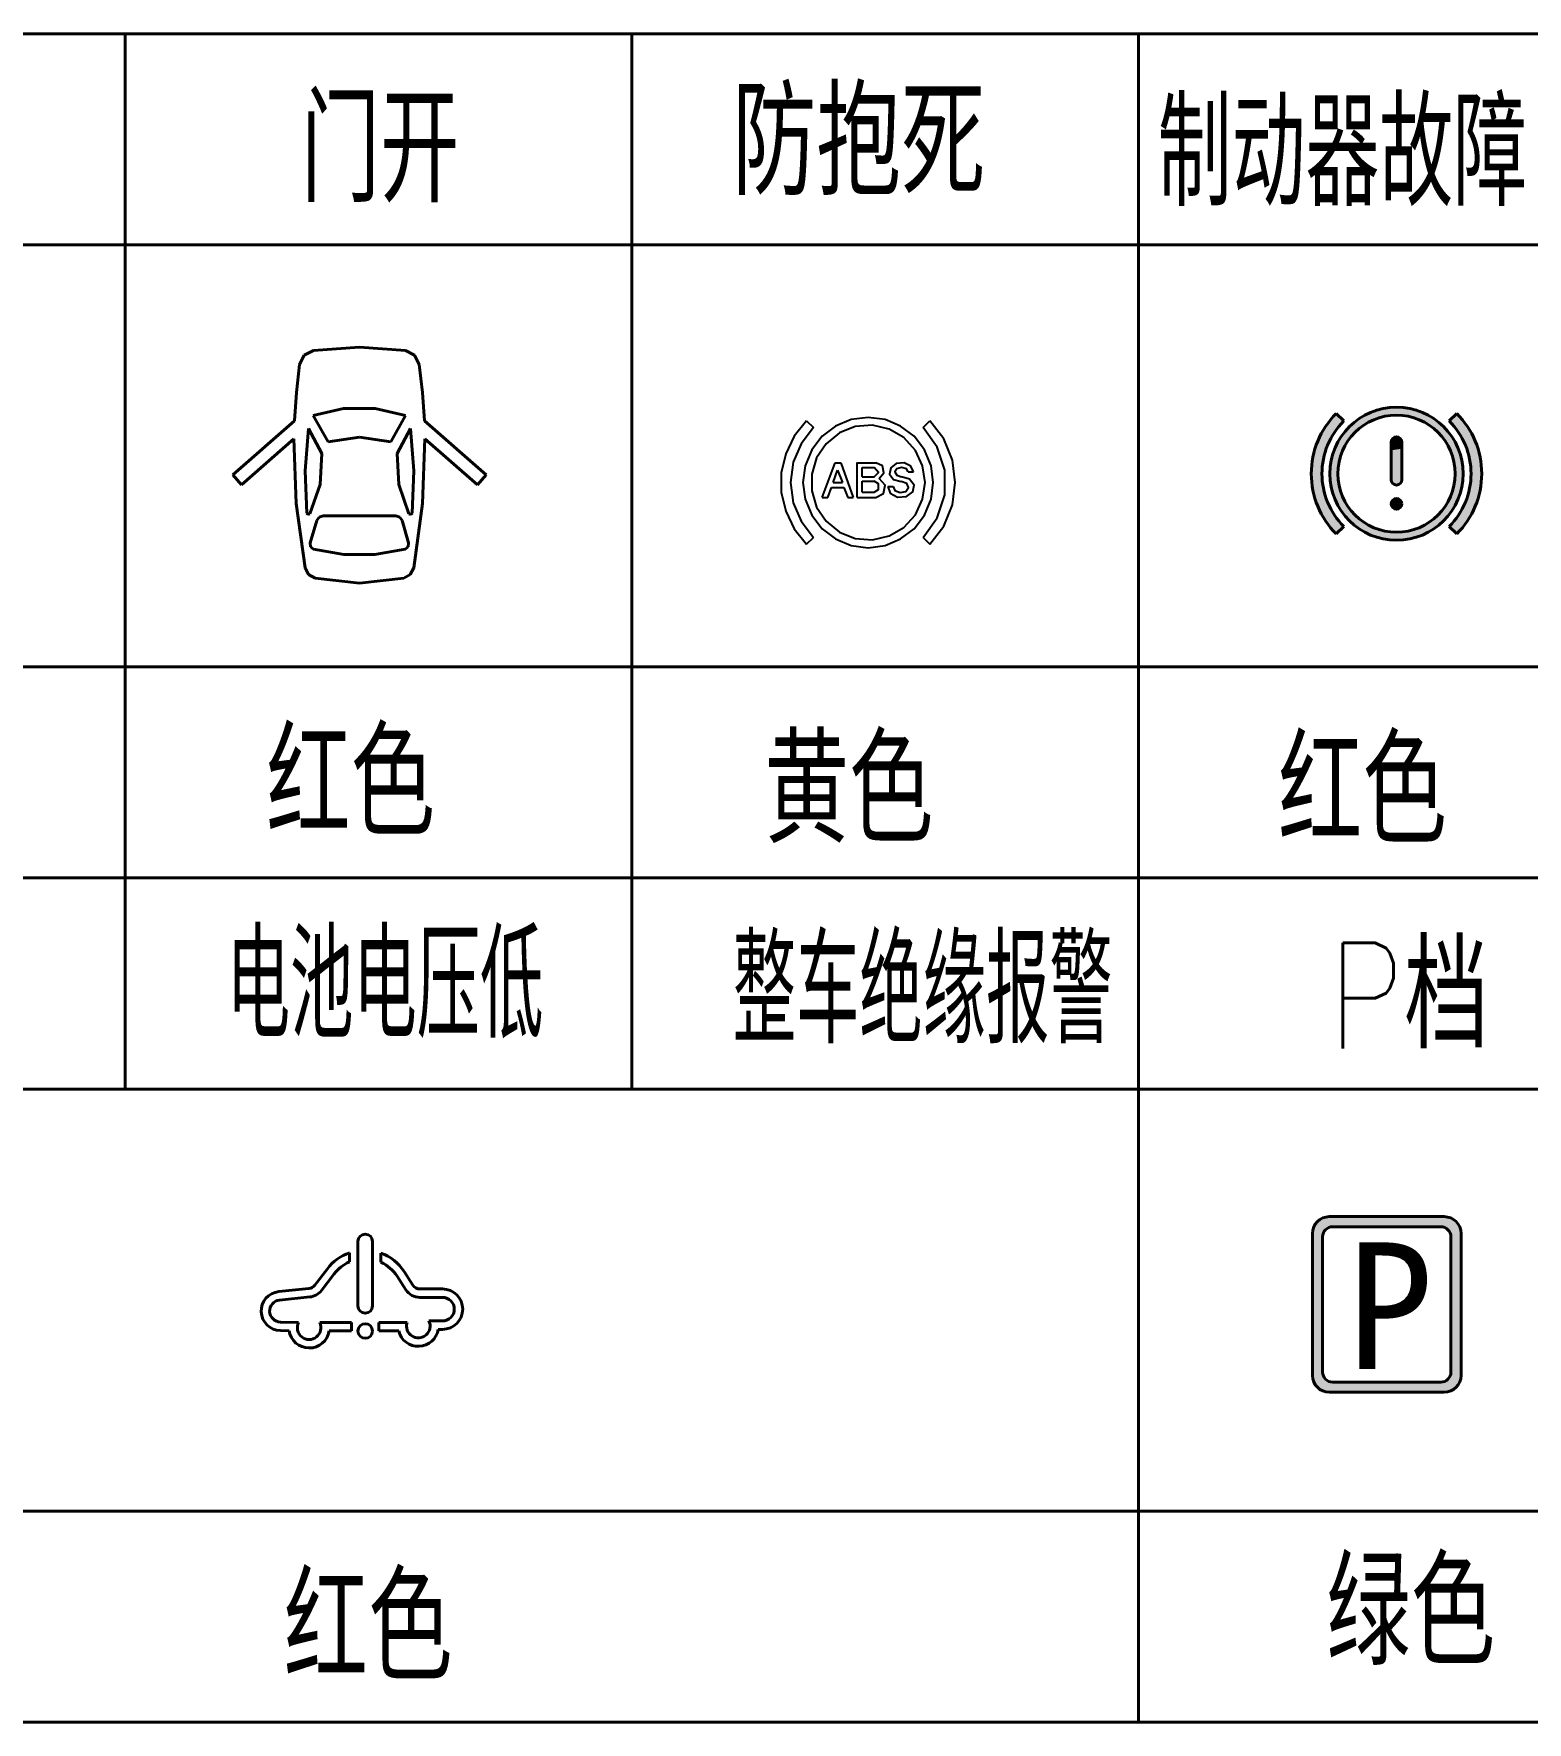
# Model space of a CAD drawing. Extents: x -871 to 2543, y 496 to 1402.
# Drawn here: x 613.6 to 684.4, y 597.9 to 677.9 of the extents above; entities that cross this region are included whole.
import ezdxf

# ---------------------------------------------------------------- set-up
doc = ezdxf.new("R2010")
doc.units = 0
doc.layers.get('0').update_dxf_attribs({"linetype": 'CONTINUOUS', "lineweight": 40})
doc.layers.add('002', color=1, linetype='CONTINUOUS')
doc.layers.add('1轮廓实线层', color=7, linetype='CONTINUOUS', lineweight=40)
doc.layers.add('7标注层', color=4, linetype='CONTINUOUS', lineweight=20)
doc.styles.add('HZTXT1', font='', dxfattribs={"width": 0.7, "height": 5})
doc.styles.get("Standard").update_dxf_attribs({"font": 'romans.shx', "width": 0.67, "height": 3.5, "bigfont": 'hzfs.shx'})
doc.styles.get('HZTXT1').set_extended_font_data('楷体_GB2312')

msp = doc.modelspace()

# ---------------------------------------------------------------- hatches: boundary and pattern name
h = msp.add_hatch(color=3)
edge = h.paths.add_edge_path(flags=16)
edge.add_line((680.7844672026006, 620.9002566291982), (680.7844672026006, 614.5002566291984))
edge.add_arc((680.304467202601, 614.5002566291984), 0.48, -90, 0, ccw=False)
edge.add_line((680.304467202601, 614.0202566291981), (675.1844672026007, 614.0202566291981))
edge.add_arc((675.1844672026007, 614.5002566291979), 0.48, 180, 270, ccw=False)
edge.add_line((674.7044672026007, 614.5002566291979), (674.7044672026007, 620.9002566291982))
edge.add_arc((675.1844672026007, 620.9002566291982), 0.48, 90, 180, ccw=False)
edge.add_line((675.1844672026007, 621.3802566291982), (680.304467202601, 621.3802566291982))
edge.add_arc((680.304467202601, 620.9002566291982), 0.48, 0, 90, ccw=False)
edge = h.paths.add_edge_path()
edge.add_line((681.264467202601, 621.0602566291981), (681.2644672026006, 614.340256629198))
edge.add_arc((680.4644672026009, 614.340256629198), 0.8, -90, 0, ccw=False)
edge.add_line((680.4644672026009, 613.5402566291981), (675.0244672026008, 613.5402566291983))
edge.add_arc((675.0244672026008, 614.340256629198), 0.8, 180, 270, ccw=False)
edge.add_line((674.2244672026006, 614.340256629198), (674.2244672026006, 621.0602566291981))
edge.add_arc((675.0244672026008, 621.0602566291981), 0.8, 90, 180, ccw=False)
edge.add_line((675.0244672026008, 621.860256629198), (680.4644672026009, 621.860256629198))
edge.add_arc((680.4644672026009, 621.0602566291981), 0.8, 0, 90, ccw=False)
at = {"layer": '1轮廓实线层', "ltscale": 7}
for points in [[(677.954742658424, 658.5535591191724, -1.000000329882863), (678.4593858884245, 658.5535591193279), (678.4593858884245, 658.2449017322206), (677.954742658424, 658.1702004017734)], [(678.4593858884245, 658.2449017322206), (677.954742658424, 658.1702004017734), (677.954742658424, 656.7755040050386, 1.000000329882863), (678.4593858884245, 656.7755040050386)]]:
    msp.add_hatch(color=1, dxfattribs=at).paths.add_polyline_path(points)
at = {"layer": '7标注层', "linetype": 'ByBlock', "ltscale": 7}
h = msp.add_hatch(color=1, dxfattribs=at)
h.paths.add_polyline_path([(675.7092077233342, 659.5590749354719), (675.3523710733216, 659.9159115854848, 0.1989123673796691), (674.1699184334243, 657.0612183853816), (674.6745616634244, 657.0612183853816, -0.1989123673796634)])
h.paths.add_polyline_path([(674.6745616634244, 657.0612183853816), (674.1699184334243, 657.0612183853816, 0.1989123673796722), (675.3523710733216, 654.2065251852785), (675.7092077233347, 654.5633618352913, -0.1989123673796668)])
h.paths.add_polyline_path([(675.4315265084242, 657.0612183853816), (675.0530440859243, 657.0612183853816, 0.4142135623730968), (678.2070642734243, 653.9071981978816), (678.2070642734243, 654.2856806203815, -0.4142135623731003)])
h.paths.add_polyline_path([(678.2070642734243, 659.8367561503817), (678.2070642734243, 660.2152385728816, 0.4142135623730968), (675.0530440859243, 657.0612183853816), (675.4315265084242, 657.0612183853816, -0.4142135623731003)])
h.paths.add_polyline_path([(678.2070642734243, 660.2152385728816), (678.2070642734243, 659.8367561503817, -0.4142135623731003), (680.9826020384244, 657.0612183853816), (681.3610844609243, 657.0612183853816, 0.4142135623730968)])
h.paths.add_polyline_path([(681.3610844609243, 657.0612183853816), (680.9826020384244, 657.0612183853816, -0.4142135623731003), (678.2070642734243, 654.2856806203815), (678.2070642734243, 653.9071981978816, 0.4142135623730968)])
h.paths.add_polyline_path([(682.2442101134243, 657.0612183853816), (681.7395668834242, 657.0612183853816, -0.1989123673796397), (680.7049208235148, 654.5633618352915), (681.0617574735275, 654.2065251852787, 0.1989123673796514)])
h.paths.add_polyline_path([(681.0617574735275, 659.9159115854843), (680.7049208235148, 659.5590749354715, -0.1989123673796195), (681.7395668834242, 657.0612183853816), (682.2442101134243, 657.0612183853816, 0.1989123673796338)])
h = msp.add_hatch(color=1, dxfattribs=at)
h.paths.add_polyline_path([(678.2070642734243, 655.8847901498145, 0.4142135623730282), (677.9547426584245, 655.6324685348145, 0.4142135623731601), (678.2070642734243, 655.3801469198145)])
h.paths.add_polyline_path([(678.2070642734243, 655.8847901498145), (678.2070642734243, 655.3801469198145, 0.4142135623731601), (678.4593858884245, 655.6324685348145, 0.4142135623731601)])

# ---------------------------------------------------------------- linework, layer by layer
at = {"color": 3}
for p, q in [((675.0244672026008, 621.860256629198), (680.4644672026009, 621.860256629198)), ((674.2244672026006, 614.340256629198), (674.2244672026006, 621.0602566291981)), ((674.7044672026007, 614.5002566291979), (674.7044672026007, 620.9002566291982)), ((675.1844672026007, 621.3802566291982), (680.304467202601, 621.3802566291982)), ((680.7844672026006, 620.9002566291982), (680.7844672026006, 614.5002566291984)), ((681.264467202601, 621.0602566291981), (681.2644672026006, 614.340256629198)), ((680.304467202601, 614.0202566291981), (675.1844672026007, 614.0202566291981)), ((680.4644672026009, 613.5402566291981), (675.0244672026008, 613.5402566291983))]:
    msp.add_line(p, q, dxfattribs=at)
for centre, radius, start, end in [((675.0244672026008, 621.0602566291981), 0.8, 90, 180), ((680.4644672026009, 621.0602566291981), 0.8, 0, 90), ((675.1844672026007, 620.9002566291982), 0.48, 90, 180), ((680.304467202601, 620.9002566291982), 0.48, 0, 90), ((675.1844672026007, 614.5002566291979), 0.48, 180, 270), ((680.304467202601, 614.5002566291984), 0.48, 270, 0), ((675.0244672026008, 614.340256629198), 0.8, 180, 270), ((680.4644672026009, 614.340256629198), 0.8, 270, 0)]:
    msp.add_arc(centre, radius, start, end, dxfattribs=at)
at = {"layer": '002', "color": 2, "linetype": 'Continuous'}
for points in [[(650.2495140550409, 659.5649370350193), (649.6652772550406, 658.8346410350191), (649.268830855041, 658.0000170350193), (649.0601748550412, 657.102796235019), (649.0601748550412, 656.184709835019), (649.268830855041, 655.2874890350192), (649.6652772550406, 654.4528650350192), (650.2495140550409, 653.7225690350192)], [(650.583363655041, 659.2519530350191), (649.9991268550407, 658.4799258350192), (649.6235460550406, 657.6035706350192), (649.4983524550412, 656.6437530350192), (649.6235460550406, 655.6839354350193), (649.9991268550407, 654.8075802350193), (650.583363655041, 654.0355530350193)], [(650.2495140550409, 659.5649370350193), (650.583363655041, 659.2519530350191)], [(655.7788980550404, 659.2519530350191), (656.0918820550405, 659.5649370350193)], [(655.7788980550404, 654.0355530350193), (656.4465972550406, 654.9745050350193), (656.8013124550407, 656.0595162350194), (656.8013124550407, 657.2279898350191), (656.4465972550406, 658.3130010350194), (655.7788980550404, 659.2519530350191)], [(656.0918820550405, 653.7225690350192), (656.7595812550408, 654.578058635019), (657.1768932550403, 655.5796074350192), (657.3020868550407, 656.6437530350192), (657.1768932550403, 657.7078986350193), (656.7595812550408, 658.7094474350192), (656.0918820550405, 659.5649370350193)], [(651.0006756550406, 655.934322635019), (651.6057780550409, 657.5827050350192)], [(651.5223156550405, 656.6437530350192), (651.7309716550399, 657.2279898350191)], [(651.6057780550409, 657.5827050350192), (651.8770308550402, 657.5827050350192)], [(651.7309716550399, 657.2279898350191), (651.9604932550405, 656.6437530350192)], [(651.8770308550402, 657.5827050350192), (652.46126765504, 655.934322635019)], [(652.6490580550408, 655.934322635019), (652.6490580550408, 657.5827050350192), (653.5462788550408, 657.5827050350192)], [(652.899445255041, 657.3531834350192), (653.4628164550413, 657.3531834350192)], [(652.899445255041, 656.9150058350192), (652.899445255041, 657.3531834350192)], [(652.899445255041, 656.9150058350192), (653.4628164550413, 656.9150058350192)], [(653.4628164550413, 656.9150058350192), (653.6714724550411, 657.1236618350192), (653.4628164550413, 657.3531834350192)], [(653.6923380550402, 656.8315434350193), (653.9218596550404, 657.102796235019), (653.8592628550405, 657.4366458350189), (653.5462788550408, 657.5827050350192)], [(653.5462788550408, 655.934322635019), (653.9009940550409, 656.1221130350193), (653.9844564550408, 656.5185594350191), (653.6923380550402, 656.8315434350193)], [(654.1096500550411, 656.4559626350192), (654.2139780550401, 656.1429786350193), (654.5686932550411, 655.9551882350192), (654.9860052550407, 655.976053835019), (655.2989892550413, 656.2055754350192), (655.3615860550403, 656.5185594350191), (655.132064455041, 656.8106778350191), (654.7564836550405, 656.9150058350192)], [(655.3198548550404, 657.1445274350192), (655.194661255041, 657.4157802350192), (654.8816772550404, 657.5827050350192), (654.5060964550407, 657.5409738350193), (654.2557092550414, 657.3323178350192), (654.1931124550415, 657.0401994350191), (654.3809028550404, 656.7898122350191), (654.73561805504, 656.6854842350194)], [(655.0694676550402, 657.1445274350192), (654.9860052550407, 657.290586635019), (654.7564836550405, 657.3531834350192), (654.5269620550407, 657.290586635019), (654.4434996550408, 657.1445274350192), (654.5269620550407, 656.9984682350191), (654.7564836550405, 656.9150058350192)], [(655.0694676550402, 657.1445274350192), (655.3198548550404, 657.1445274350192)], [(651.2719284550408, 655.934322635019), (651.4388532550406, 656.414231435019)], [(651.4388532550406, 656.414231435019), (652.0230900550405, 656.414231435019)], [(651.5223156550405, 656.6437530350192), (651.9604932550405, 656.6437530350192)], [(652.0230900550405, 656.414231435019), (652.2108804550408, 655.934322635019)], [(652.899445255041, 656.7063498350192), (653.4628164550413, 656.7063498350192)], [(652.899445255041, 656.184709835019), (652.899445255041, 656.7063498350192)], [(652.899445255041, 656.184709835019), (653.4628164550413, 656.184709835019)], [(653.4628164550413, 656.184709835019), (653.6714724550411, 656.3099034350191), (653.6714724550411, 656.5811562350193), (653.4628164550413, 656.7063498350192)], [(654.1096500550411, 656.4559626350192), (654.3600372550404, 656.4559626350192)], [(654.3600372550404, 656.4559626350192), (654.4434996550408, 656.2681722350192), (654.6938868550401, 656.1638442350193), (654.9651396550407, 656.2264410350192), (655.0903332550411, 656.414231435019), (655.0068708550407, 656.6020218350191), (654.73561805504, 656.6854842350194)], [(651.0006756550406, 655.934322635019), (651.2719284550408, 655.934322635019)], [(652.2108804550408, 655.934322635019), (652.46126765504, 655.934322635019)], [(652.6490580550408, 655.934322635019), (653.5462788550408, 655.934322635019)], [(650.2495140550409, 653.7225690350192), (650.583363655041, 654.0355530350193)], [(655.7788980550404, 654.0355530350193), (656.0918820550405, 653.7225690350192)]]:
    msp.add_lwpolyline(points, dxfattribs=at)
for points in [[(656.2588068550408, 656.6437530350192), (656.1544788550409, 657.4366458350189), (655.8414948550408, 658.1878074350193), (655.3615860550403, 658.8346410350191), (654.7147524550414, 659.3145498350191), (653.9844564550408, 659.6275338350192), (653.1706980550402, 659.7318618350191), (652.377805255041, 659.6275338350192), (651.6266436550409, 659.3145498350191), (651.0006756550406, 658.8346410350191), (650.4999012550406, 658.1878074350193), (650.1869172550405, 657.4366458350189), (650.0825892550406, 656.6437530350192), (650.1869172550405, 655.8508602350191), (650.4999012550406, 655.0996986350192), (651.0006756550406, 654.4528650350192), (651.6266436550409, 653.9729562350194), (652.377805255041, 653.6599722350193), (653.1706980550402, 653.5556442350191), (653.9844564550408, 653.6599722350193), (654.7147524550414, 653.9729562350194), (655.3615860550403, 654.4528650350192), (655.8414948550408, 655.0996986350192), (656.1544788550409, 655.8508602350191)], [(655.8832260550407, 656.6437530350192), (655.7580324550413, 657.4366458350189), (655.4241828550407, 658.1669418350193), (654.8608116550408, 658.7720442350192), (654.1722468550402, 659.168490635019), (653.379354055041, 659.3562810350193), (652.5655956550404, 659.2936842350193), (651.8144340550411, 659.0015658350192), (651.1884660550409, 658.4799258350192), (650.7294228550404, 657.8122266350192), (650.4999012550406, 657.0401994350191), (650.4999012550406, 656.2473066350192), (650.7294228550404, 655.4752794350193), (651.1884660550409, 654.8075802350193), (651.8144340550411, 654.2859402350193), (652.5655956550404, 653.9938218350192), (653.379354055041, 653.9312250350192), (654.1722468550402, 654.1190154350193), (654.8608116550408, 654.5154618350191), (655.4241828550407, 655.1205642350192), (655.7580324550413, 655.8508602350191)]]:
    msp.add_lwpolyline(points, close=True, dxfattribs=at)
at = {"layer": '1轮廓实线层', "color": 3}
for p, q in [((414.9766539536513, 677.9062072549698), (761.9766539536513, 677.9062072549698)), ((617.9766539536513, 677.9062072549698), (617.9766539536513, 637.9062072549696)), ((617.9766539536511, 677.9062072549698), (617.9766539536511, 627.9062072549693)), ((641.9766539536513, 677.9062072549698), (641.9766539536513, 637.9062072549698)), ((641.9766539536511, 677.9062072549698), (641.9766539536511, 627.9062072549692)), ((665.9766539536513, 677.9062072549698), (665.9766539536513, 637.9062072549698)), ((665.9766539536511, 677.9062072549698), (665.9766539536506, 597.906207254969)), ((449.9766539536513, 667.9062072549698), (761.9766539536508, 667.9062072549702)), ((414.9766539536513, 647.9062072549698), (761.9766539536498, 647.9062072549698)), ((414.9766539536504, 637.9062072549691), (761.9766539536495, 637.9062072549698)), ((449.9766539536504, 627.9062072549691), (761.9766539536495, 627.9062072549693)), ((414.9766539536504, 607.9062072549691), (761.9766539536495, 607.9062072549689)), ((414.9766539536504, 597.9062072549691), (761.9766539536495, 597.9062072549689))]:
    msp.add_line(p, q, dxfattribs=at)
at = {"layer": '1轮廓实线层', "color": 1}
for p, q in [((626.4577508644193, 662.684324497981), (626.2392611268165, 662.2419089144706)), ((626.8985774316566, 662.9059504519136), (626.4577508644193, 662.684324497981)), ((629.0736898127416, 663.061255884537), (626.8985774316566, 662.9059504519136)), ((631.2488021938266, 662.9059504519136), (629.0736898127416, 663.061255884537)), ((631.6896287610639, 662.684324497981), (631.2488021938266, 662.9059504519136)), ((631.9080766824493, 662.2419089144706), (631.6896287610639, 662.684324497981)), ((626.2392611268165, 662.2419089144706), (626.0878027862232, 660.9064661852655)), ((632.0595350230424, 660.9064661852655), (631.9080766824493, 662.2419089144706)), ((626.0878027862232, 660.9064661852655), (625.9967688802399, 659.5655873477561)), ((632.1505689290254, 659.5655873477561), (632.0595350230424, 660.9064661852655)), ((626.885823485251, 659.8213353353507), (628.3263503695944, 660.1454110227047)), ((628.3263503695944, 660.1454110227047), (629.8210292558888, 660.1454110227047)), ((629.8210292558888, 660.1454110227047), (631.2615561402322, 659.8213353353507)), ((623.0736898127416, 657.0078565745047), (625.9967688802399, 659.5655873477561)), ((626.885823485251, 659.8213353353507), (627.586579661855, 658.5754629445086)), ((630.5607999636286, 658.5754629445086), (631.2615561402322, 659.8213353353507)), ((632.1505689290254, 659.5655873477561), (635.0736898127416, 657.0078565745047)), ((675.3523710733216, 659.9159115854845), (675.7092077233347, 659.5590749354717)), ((681.0617574735279, 659.9159115854845), (680.7049208235148, 659.5590749354717)), ((625.97050829551, 658.7168017604125), (623.4829033193801, 656.5401839954894)), ((625.97050829551, 658.7168017604125), (626.0781850561468, 655.6431424928934)), ((626.5017833416821, 657.2008802355145), (626.6562106337335, 659.1992772805019)), ((627.2901026781981, 658.0160455838089), (626.6562106337335, 659.1992772805019)), ((629.0736898127416, 658.7873039034938), (627.586579661855, 658.5754629445086)), ((630.5607999636286, 658.5754629445086), (629.0736898127416, 658.7873039034938)), ((631.4911689917499, 659.1992772805019), (630.8572769472853, 658.0160455838089)), ((631.4911689917499, 659.1992772805019), (631.6455962838013, 657.2008802355145)), ((632.0691945693363, 655.6431424928934), (632.1768295137558, 658.7168017604125)), ((634.6644344898857, 656.5401839954894), (632.1768295137558, 658.7168017604125)), ((677.954742658424, 656.7755040050388), (677.954742658424, 658.5535591194837)), ((678.4593858884245, 656.7755040050388), (678.4593858884245, 658.5535591194837)), ((627.2901026781981, 658.0160455838089), (627.2101918861292, 656.5467909578898)), ((630.9371877393542, 656.5467909578898), (630.8572769472853, 658.0160455838089)), ((623.4829033193801, 656.5401839954894), (623.0736898127416, 657.0078565745047)), ((626.5773452471076, 655.1975488768359), (626.5017833416821, 657.2008802355145)), ((631.6455962838013, 657.2008802355145), (631.569992562158, 655.1975488768359)), ((635.0736898127416, 657.0078565745047), (634.6644344898857, 656.5401839954894)), ((627.2101918861292, 656.5467909578898), (626.725709187589, 655.1658521838018)), ((631.4216704378941, 655.1658521838018), (630.9371877393542, 656.5467909578898)), ((626.0781850561468, 655.6431424928934), (626.5024105849477, 652.5969146642004)), ((631.6449690405354, 652.5969146642004), (632.0691945693363, 655.6431424928934)), ((626.6404041034339, 655.124286863385), (626.5773452471076, 655.1975488768359)), ((626.725709187589, 655.1658521838018), (626.6404041034339, 655.124286863385)), ((627.0539246804976, 654.8368421827564), (626.7431883665972, 653.7795609338453)), ((627.0539246804976, 654.8368421827564), (627.1658666953424, 654.9980018858613)), ((627.1658666953424, 654.9980018858613), (627.3520743128638, 655.059973520527)), ((630.7953053126198, 655.059973520527), (627.3520743128638, 655.059973520527)), ((630.7953053126198, 655.059973520527), (630.9814711139229, 654.9980018858613)), ((630.9814711139229, 654.9980018858613), (631.0934131287677, 654.8368421827564)), ((631.4041494426683, 653.7795609338453), (631.0934131287677, 654.8368421827564)), ((631.5069337058317, 655.124286863385), (631.4216704378941, 655.1658521838018)), ((631.569992562158, 655.1975488768359), (631.5069337058317, 655.124286863385)), ((675.7092077233347, 654.5633618352913), (675.3523710733216, 654.2065251852785)), ((680.7049208235148, 654.5633618352913), (681.0617574735279, 654.2065251852785)), ((626.7631765186688, 653.6005038895552), (626.7431883665972, 653.7795609338453)), ((626.9048498643151, 653.489189117976), (626.7631765186688, 653.6005038895552)), ((631.3842031068143, 653.6005038895552), (631.2425297611685, 653.489189117976)), ((631.4041494426683, 653.7795609338453), (631.3842031068143, 653.6005038895552)), ((628.3389788673467, 653.2287577139967), (626.9048498643151, 653.489189117976)), ((629.8084007581365, 653.2287577139967), (628.3389788673467, 653.2287577139967)), ((631.2425297611685, 653.489189117976), (629.8084007581365, 653.2287577139967)), ((626.5024105849477, 652.5969146642004), (626.6664137908579, 652.281787647439)), ((626.6664137908579, 652.281787647439), (626.9762719641858, 652.1079994465819)), ((626.9762719641858, 652.1079994465819), (629.0736898127416, 651.874999481429)), ((629.0736898127416, 651.874999481429), (631.1711076612974, 652.1079994465819)), ((631.1711076612974, 652.1079994465819), (631.4809658346253, 652.281787647439)), ((631.4809658346253, 652.281787647439), (631.6449690405354, 652.5969146642004)), ((628.6033709526424, 620.1486764293164), (628.6033709526424, 619.7200446532221)), ((629.0033707559002, 617.6311944724963), (629.0033707559002, 620.6879119177389)), ((629.6944865063239, 620.6879119177389), (629.6944865063239, 617.6311944724963)), ((630.0944863095816, 620.1325679166799), (630.0944863095816, 619.6997939516219)), ((626.9616349467202, 618.6099380109587), (627.556462971234, 619.3919639086376)), ((631.607717564321, 618.6156789395224), (631.191100558554, 619.257088422382)), ((625.2516376045429, 618.3083818097381), (626.6837691595725, 618.4541335699392)), ((627.874830161582, 619.1498275292175), (627.2800263603955, 618.3677774082113)), ((630.8556559224786, 619.0391995935621), (631.2722729282456, 618.3977901107024)), ((633.0110475832231, 618.4335679650845), (631.9431622003964, 618.4335679650845)), ((626.7242705627729, 618.0561927494997), (625.2921390077432, 617.9104409892985)), ((631.9431622003964, 618.0335681618268), (633.0110475832231, 618.0335681618268)), ((625.3373397364345, 616.8630485413447), (626.1945306186414, 616.8500406145992)), ((627.1914416525584, 616.8447599292537), (628.703364847625, 616.8447599292537)), ((628.703364847625, 616.8447599292537), (628.703364847625, 616.4447601259959)), ((631.332492119846, 616.8447599292537), (629.994492414599, 616.8447599292537)), ((629.994492414599, 616.8447599292537), (629.994492414599, 616.4447601259959)), ((633.0110475832231, 616.920409380327), (632.3655928047089, 616.920409380327)), ((625.7437344980923, 616.4568475663051), (625.3312839046163, 616.4630971847415)), ((628.703364847625, 616.4447601259959), (627.6377322342347, 616.4447601259959)), ((629.994492414599, 616.4447601259959), (630.9342121728247, 616.4447601259959)), ((632.8098001802397, 616.5204095770692), (633.0110475832231, 616.5204095770692))]:
    msp.add_line(p, q, dxfattribs=at)
at = {"layer": '1轮廓实线层', "color": 1, "linetype": 'ByBlock'}
msp.add_circle((678.2070642734243, 657.0612183853816), 3.1540201875, dxfattribs=at)
at = {"layer": '1轮廓实线层', "color": 1}
for centre, radius in [((678.2070642734243, 657.0612183853816), 2.775537765), ((678.2070642734243, 655.6324685348145), 0.252321615), ((629.3489407427757, 616.4425315798868), 0.3455605719494592)]:
    msp.add_circle(centre, radius, dxfattribs=at)
for centre, radius, start, end in [((678.2070642734243, 657.0612183853816), 4.037145839999995, 134.999999999977, 225.000000000023), ((678.2070642734243, 657.0612183853816), 3.532502610000005, 134.999999999977, 225.000000000023), ((678.2070642734243, 657.0612183853816), 3.532502610000005, 314.999999999977, 45.00000000002304), ((678.2070642734243, 657.0612183853816), 4.037145839999995, 314.999999999977, 45.00000000002304), ((678.2070642734243, 658.5535591194837), 0.252321615, 0, 180), ((678.2070642734243, 656.7755040050388), 0.252321615, 180, 0), ((629.3489407427757, 620.6879119177389), 0.3455605719494592, 0, 180), ((629.3263161551027, 618.0458493887542), 2.223621582372033, 108.973128534445, 142.7443055046624), ((629.3263161551027, 618.0458493887542), 2.223621582372033, 33.00494740249995, 69.79027289240794), ((629.3263161551027, 618.0458493887542), 1.823621589869546, 113.3557356896899, 142.7443073129888), ((629.3263161551027, 618.0458493887542), 1.823621589869546, 33.00494684563642, 65.08764009110324), ((626.6432677563722, 618.8520743903788), 0.3999999925024866, 275.8112931265404, 322.7443061111074), ((631.9431622003964, 618.8335677683423), 0.3999999925024866, 213.0049462498904, 270), ((633.0110475832231, 617.4769887710769), 0.9565769230707133, 270, 90), ((625.34528498778, 617.388064936658), 0.9250737289733024, 95.811293442087, 269.1314522038958), ((625.34528498778, 617.388064936658), 0.5250737837820019, 95.81129336146219, 269.1314522327617), ((626.6432677563722, 618.8520743903788), 0.7999999850049733, 275.8112931265404, 322.7443061111074), ((629.3489407427757, 617.6311944724963), 0.3455605719494592, 180, 0), ((631.9431622003964, 618.8335677683423), 0.7999999850049733, 213.0049462498904, 270), ((633.0110475832231, 617.4769887710769), 0.5565769305682267, 270, 90), ((626.6916659642635, 616.5963012614153), 0.5581356922160019, 152.9596187081545, 26.43198291655614), ((631.8642426001412, 616.6751481916887), 0.5581356922160019, 162.309434634777, 26.06727038979043), ((626.6916659642635, 616.5963012614153), 0.9581357320296746, 188.3701118930111, 350.8989521442638), ((631.8642426001412, 616.6751481916887), 0.9581357320296746, 193.9138475713848, 350.7059266612237)]:
    msp.add_arc(centre, radius, start, end, dxfattribs=at)

# ---------------------------------------------------------------- texts
at = {"color": 3, "style": 'HZTXT1'}
msp.add_text('P', height=6, dxfattribs=at).set_placement((675.8653395053727, 614.6413669095847))
at = {"layer": '1轮廓实线层', "color": 3}
for s, width, p in [('门开', 0.75, (626.3030100532242, 669.9305415658831)), ('防抱死', 0.8, (646.7265495934325, 670.2658077639894)), ('制动器故障', 0.7, (666.8966197883246, 669.7467360203896)), ('红色', 0.8, (624.654768237247, 639.8969102181524)), ('黄色', 0.8, (648.2645065384131, 639.5786615394034)), ('红色', 0.8, (672.592683753669, 639.5304565626304)), ('电池电压低', 0.6, (622.7884176628909, 630.3215757786118)), ('整车绝缘报警', 0.6, (646.7607096390466, 630.0771228243607)), ('P档', 0.8, (674.973050671752, 629.8268401434117)), ('绿色', 0.8, (674.8803465570695, 600.6098755210307)), ('红色', 0.8, (625.4857929504913, 599.8841632163494))]:
    msp.add_text(s, height=5, dxfattribs=dict(at, width=width)).set_placement(p)

doc.saveas('drawing.dxf')
